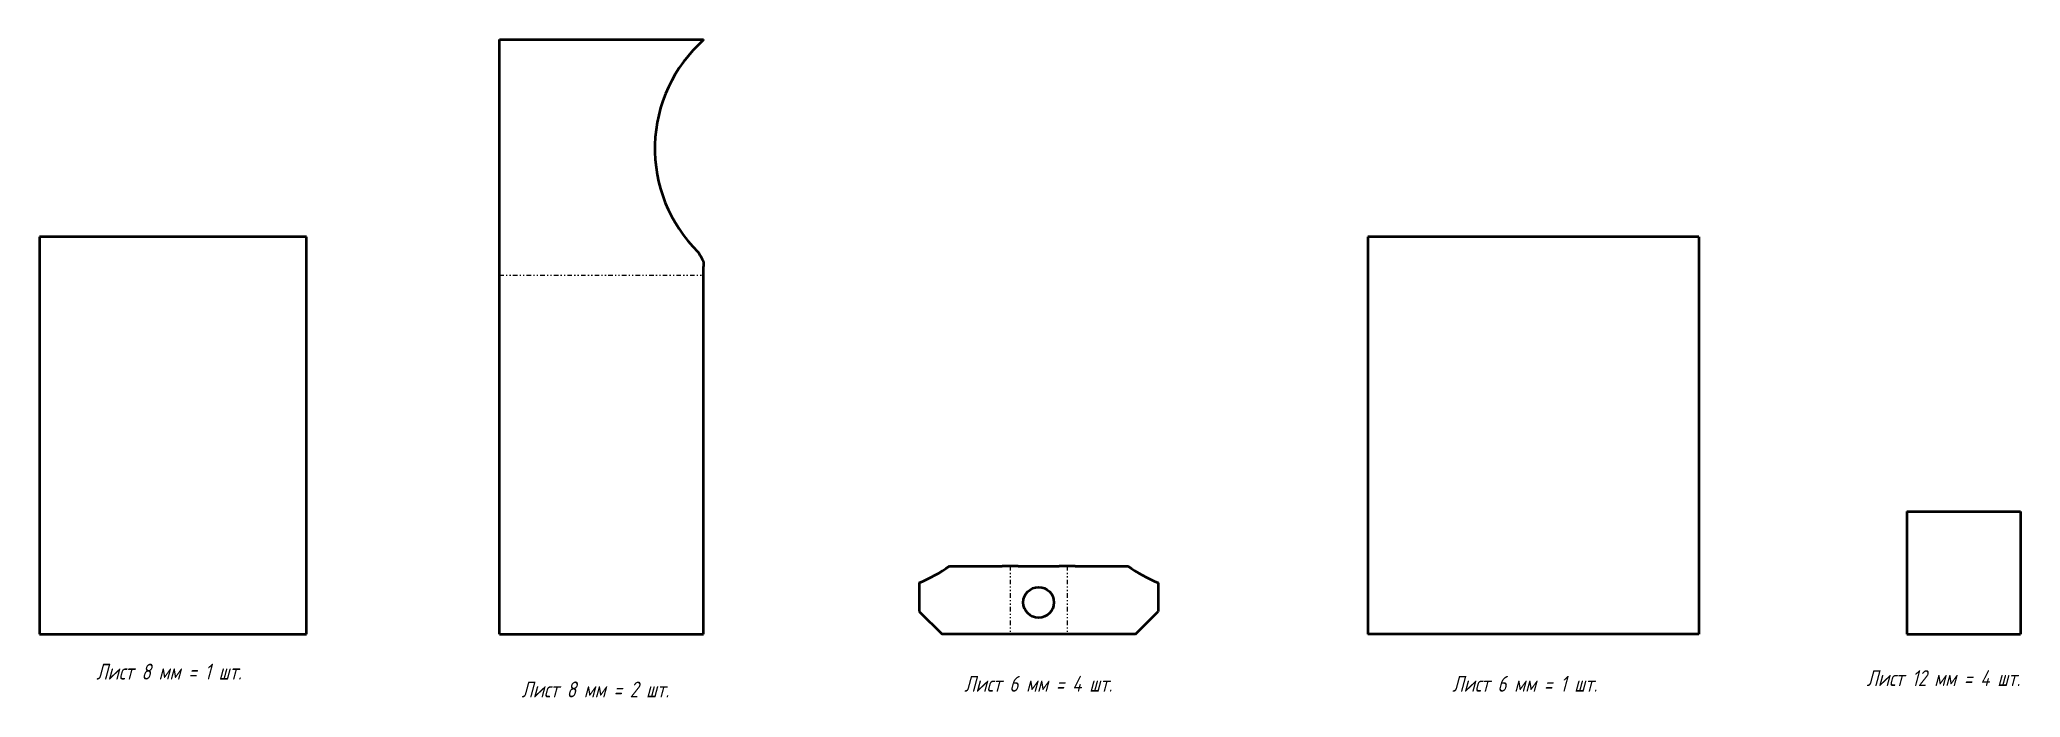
# Model space of a CAD drawing. Header units: millimetres. Extents: x 0 to 1745, y -56 to 524.
import ezdxf

# ---------------------------------------------------------------- set-up
doc = ezdxf.new("R2010")
doc.units = ezdxf.units.MM
doc.linetypes.add('K5LT_BASIC', pattern=[0])
doc.linetypes.add('K5LT_CHAIN_LINE_WITH_2_POINTS', pattern=[12, 4, -2, 1, -2, 1, -2])
doc.styles.add('KTEXTSTYLE', font='GOST_AU.SHX', dxfattribs={"width": 0.96, "height": 5})

msp = doc.modelspace()

# ---------------------------------------------------------------- linework, layer by layer
at = {"color": 7, "linetype": 'K5LT_BASIC', "lineweight": 40}
for p, q in [((405, 523.9), (585, 523.9)), ((405, 336.9), (405, 523.9)), ((585, 523.6), (585, 523.9)), ((235, 350), (0, 350)), ((0, 350), (0, 0)), ((235, 0), (235, 350)), ((1170, 350), (1170, 0)), ((1461.6, 350), (1170, 350)), ((1461.6, 350), (1461.6, 0)), ((405, 324), (405, 336.9)), ((405, 0), (405, 324)), ((585, 326.8), (585, 324)), ((585, 0), (585, 324)), ((1645, 108.2), (1745, 108.2)), ((1645, 108.2), (1645, 0)), ((1745, 108.2), (1745, 0)), ((801.6, 60), (848, 60)), ((862.1, 60), (848, 60)), ((862.1, 60), (898.1, 60)), ((912.3, 60), (898.1, 60)), ((912.3, 60), (958.7, 60)), ((775, 45.3), (775, 20)), ((985.3, 45.3), (985.3, 20)), ((775, 20), (795, 0)), ((965.3, 0), (985.3, 20)), ((0, 0), (235, 0)), ((405, 0), (585, 0)), ((848, 0), (795, 0)), ((862.1, 0), (848, 0)), ((1461.6, 0), (1170, 0)), ((898.1, 0), (862.1, 0)), ((912.3, 0), (898.1, 0)), ((965.3, 0), (912.3, 0)), ((1645, 0), (1745, 0))]:
    msp.add_line(p, q, dxfattribs=at)
at = {"color": 7, "linetype": 'K5LT_CHAIN_LINE_WITH_2_POINTS', "lineweight": 18}
for p, q in [((405, 316.4), (585, 316.4)), ((855.1, 60), (855.1, 0)), ((905.2, 60), (905.2, 0))]:
    msp.add_line(p, q, dxfattribs=at)
at = {"color": 7, "linetype": 'K5LT_BASIC', "lineweight": 40}
msp.add_circle((880.1, 28), 13.5, dxfattribs=at)
for centre, start, end in [((670, 427.9), 131.6104, 225.3112), ((727, 164), 292.0243, 305.6591), ((1033.3, 164), 234.3409, 247.9757)]:
    msp.add_arc(centre, 128, start, end, dxfattribs=at)
msp.add_open_spline([(580, 336.9), (580.2, 336.5), (580.7, 335.7), (581.4, 334.6), (582.1, 333.4), (582.8, 332.2), (583.4, 331), (583.9, 330), (584.3, 329.1), (584.6, 328.4), (584.8, 327.8), (584.9, 327.2), (585, 327), (585, 326.8)], degree=3, knots=[0, 0, 0, 0, 1.765494, 3.530988, 5.296481, 7.061975, 8.690239, 10.318504, 11.238878, 12.159252, 13.079626, 13.539813, 14, 14, 14, 14], dxfattribs=at)

# ---------------------------------------------------------------- texts
at = {"color": 7, "char_height": 14, "attachment_point": 1, "style": 'KTEXTSTYLE'}
for s, insert in [('\\H3.5;\\W0.965;\\Q15;\\Q15;\\H14.00;Лист 8 мм = 1 шт.', (50, -26)), ('\\H3.5;\\W0.965;\\Q15;\\Q15;\\H14.00;Лист 12 мм = 4 шт.', (1609.6, -31.7)), ('\\H3.5;\\W0.965;\\Q15;\\Q15;\\H14.00;Лист 8 мм = 2 шт.', (424.6, -41.7)), ('\\H3.5;\\W0.965;\\Q15;\\Q15;\\H14.00;Лист 6 мм = 4 шт.', (814.6, -36.7)), ('\\H3.5;\\W0.965;\\Q15;\\Q15;\\H14.00;Лист 6 мм = 1 шт.', (1244.6, -36.7))]:
    msp.add_mtext(s, dxfattribs=dict(at, insert=insert))

doc.saveas('drawing.dxf')
